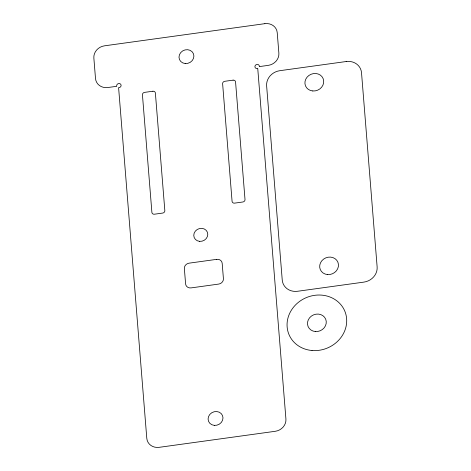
<?xml version="1.0" encoding="UTF-8"?>
<svg xmlns="http://www.w3.org/2000/svg" width="471" height="471" viewBox="0 0 471 471"><rect width="100%" height="100%" fill="white"/><g stroke="black" fill="none" stroke-linecap="round" stroke-linejoin="round"><path stroke-width="0.71" d="M264.873 23.668L104.503 45.822A11.704 10.562 -23.2 0 0 93.859 58.039L95.501 78.486A11.704 10.562 -23.2 0 0 107.853 87.524L116.702 86.305L116.673 85.893A2.249 2.031 -23.2 0 1 118.721 83.544A2.249 2.031 -23.2 0 1 121.094 85.28A2.249 2.031 -23.2 0 1 119.045 87.635L118.604 87.694L146.787 438.289A11.704 10.562 -23.2 0 0 159.145 447.332L275.276 431.289A11.704 10.562 -23.2 0 0 285.926 419.072L257.743 68.472L257.296 68.536A2.249 2.031 -23.2 0 1 254.923 66.794A2.249 2.031 -23.2 0 1 256.972 64.445A2.249 2.031 -23.2 0 1 259.344 66.187L259.38 66.594L268.229 65.369A11.704 10.562 -23.2 0 0 278.873 53.152L277.231 32.711A11.704 10.562 -23.2 0 0 264.873 23.668M346.197 61.524L279.839 70.691A14.519 13.106 -23.2 0 0 266.627 85.852L282.241 280.057A14.519 13.106 -23.2 0 0 297.572 291.272L363.93 282.105A14.519 13.106 -23.2 0 0 377.136 266.951L361.522 72.74A14.519 13.106 -23.2 0 0 346.197 61.524M152.887 91.227L144.591 92.375A2.361 2.131 -23.2 0 0 142.442 94.842L151.892 212.386A2.361 2.131 -23.2 0 0 154.382 214.211L162.678 213.069A2.361 2.131 -23.2 0 0 164.832 210.602L155.383 93.052A2.361 2.131 -23.2 0 0 152.887 91.227M233.068 80.152L224.773 81.295A2.361 2.131 -23.2 0 0 222.624 83.761L232.073 201.311A2.361 2.131 -23.2 0 0 234.57 203.136L242.865 201.988A2.361 2.131 -23.2 0 0 245.014 199.521L235.565 81.978A2.361 2.131 -23.2 0 0 233.068 80.152M216.725 259.344L189.071 263.165A5.175 4.675 -23.2 0 0 184.361 268.57L185.598 283.901A5.175 4.675 -23.2 0 0 191.061 287.899L218.709 284.078A5.175 4.675 -23.2 0 0 223.419 278.673L222.188 263.342A5.175 4.675 -23.2 0 0 216.725 259.344M199.633 241.364A7.112 6.417 -23.2 0 0 207.334 232.115A7.112 6.417 -23.2 0 0 195.359 231.102A7.112 6.417 -23.2 0 0 199.633 241.364M214.317 425.378A7.56 6.824 -23.2 0 0 222.512 415.54A7.56 6.824 -23.2 0 0 209.778 414.462A7.56 6.824 -23.2 0 0 214.317 425.378M185.233 63.538A7.56 6.824 -23.2 0 0 193.422 53.7A7.56 6.824 -23.2 0 0 180.687 52.622A7.56 6.824 -23.2 0 0 185.233 63.538M327.539 274.564A9.544 8.613 -23.2 0 0 337.878 262.153A9.544 8.613 -23.2 0 0 321.805 260.793A9.544 8.613 -23.2 0 0 327.539 274.564M315.346 331.543A9.544 8.613 -23.2 0 0 325.679 319.126A9.544 8.613 -23.2 0 0 309.612 317.772A9.544 8.613 -23.2 0 0 315.346 331.543M312.779 90.968A9.544 8.613 -23.2 0 0 323.118 78.551A9.544 8.613 -23.2 0 0 307.045 77.197A9.544 8.613 -23.2 0 0 312.779 90.968M312.014 350.501A30.274 27.324 -23.2 0 0 344.801 311.125A30.274 27.324 -23.2 0 0 293.822 306.815A30.274 27.324 -23.2 0 0 312.014 350.501"/></g></svg>
